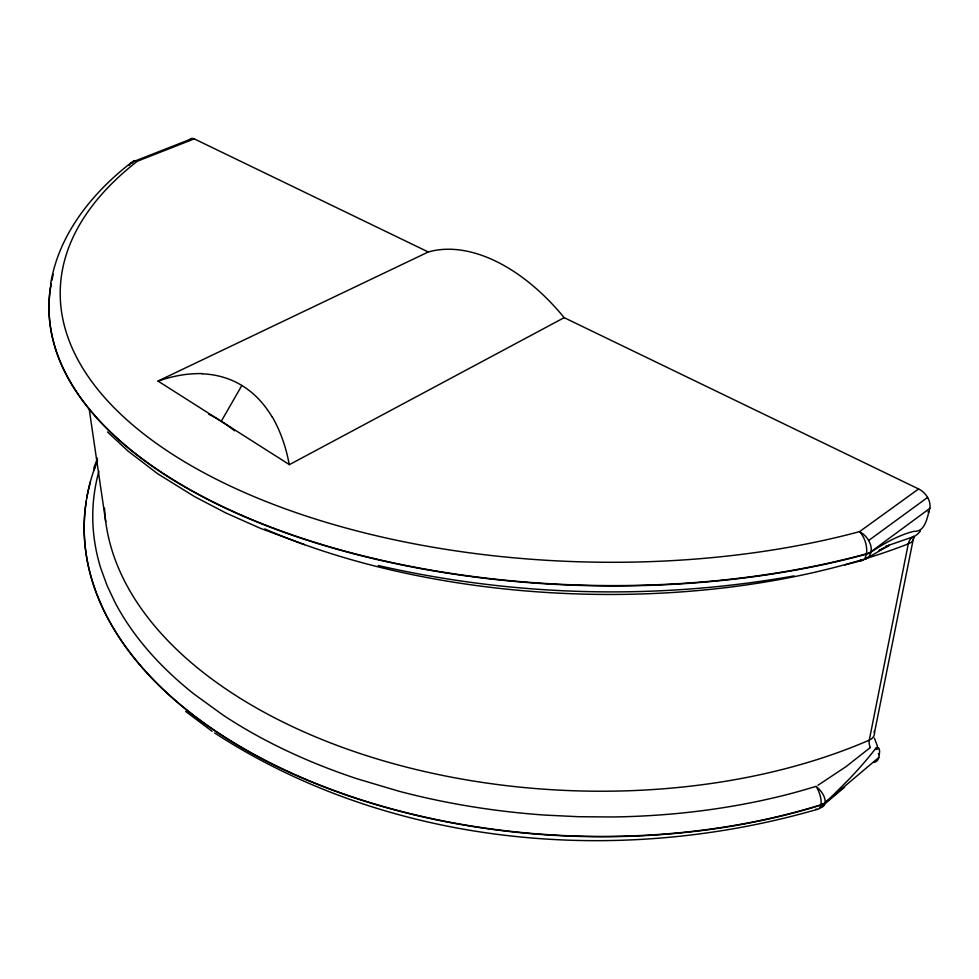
<?xml version="1.0" encoding="UTF-8"?>
<svg xmlns="http://www.w3.org/2000/svg" width="979" height="979" viewBox="0 0 979 979"><rect width="100%" height="100%" fill="white"/><g stroke="black" fill="none" stroke-linecap="round" stroke-linejoin="round"><path stroke-width="1.47" d="M98.903 471.242L98.524 472.637A482.855 284.534 2.8 0 0 100.666 567.942L106.968 585.271L114.873 602.146A482.818 284.51 2.8 0 0 194.062 694.087L222.869 714.964A482.818 284.51 2.8 0 0 356.894 778.721L398.624 791.142A482.818 284.51 2.8 0 0 545.217 815.103L578.577 816.719L612.328 816.976A482.855 284.534 2.8 0 0 798.925 791.399L816.045 786.406A14.893 6.547 69.4 0 1 820.916 804.799L820.855 805.105A14.893 6.547 69.4 0 1 815.886 809.144M874.467 732.794L913.737 536.859M873.806 762.482A14.722 9.203 46.5 0 0 878.787 757.489L879.35 754.711L878.359 753.561M860.565 559.829A16.508 12.189 51.5 0 0 870.992 552.07C884.306 543.455 898.306 535.207 913.811 531.328C925.4 532.246 927.272 517.047 929.817 508.382A16.068 11.772 47.7 0 0 918.596 488.962L564.173 317.661A174.543 105.818 60.8 0 0 428.276 251.982L194.246 138.871A11.381 5.874 68.3 0 0 189.131 140.45M50.663 283.751C58.801 234.262 92.173 192.985 130.843 162.955M93.849 467.913L97.533 458.196M221.254 421.288L241.85 385.469C229.943 378.175 216.09 374.333 202.176 373.819M870.319 747.564L845.832 766.777L817.918 785.28M878.787 757.489L825.04 802.902A15.113 8.995 47.7 0 1 820.182 807.81L844.657 787.116M929.817 508.382L871.065 551.679A16.912 9.717 9.4 0 1 866.439 553.808A540.445 265.945 1.7 0 1 302.022 538.23A540.445 265.945 1.7 0 1 51.079 283.665M868.654 540.481L927.602 497.43M918.596 488.962L859.513 531.658A528.978 257.22 1.6 0 1 213.251 477.679A528.978 257.22 1.6 0 1 137.354 161.205L194.246 138.871M865.742 558.911L889.116 545.352L879.093 550.431L887.366 546.306M564.173 317.661L289.417 464.633L157.986 381.051L428.276 251.982M885.75 546.306L912.391 537.092L911.633 537.765A20.241 15.199 32.3 0 0 908.279 543.883L869.291 740.124A18.76 12.543 33.6 0 0 870.307 747.564M132.936 161.816L189.706 139.556M817.245 809.364C618.3 866.941 390.242 847.104 214.609 732.941M844.84 564.944L862.67 560.233M794.067 575.909C656.664 600.323 514.318 596.7 378.298 565.532M927.921 511.846L929.108 511.833M304.518 544.667L260.194 528.232L225.904 512.984L194.637 496.671L157.533 473.64L127.784 450.866L107.543 431.996M241.85 385.469C254.418 393.093 264.587 404.254 272.052 416.846M185.594 711.378L212.088 731.289M877.49 746.255L874.418 738.154M89.322 409.92L105.732 521.831M820.916 804.799A15.089 10.243 13.5 0 0 825.089 802.596A284.191 111.422 -59.7 0 0 833.973 794.312L848.255 780.03A254.809 98.806 -59.5 0 0 859.978 767.352L864.592 762.09A140.254 52.022 -58.8 0 0 870.833 754.601L871.959 753.194A76.129 27.485 -58.5 0 0 876.425 747.369A18.785 6.547 -58.1 0 1 879.142 754.895M816.045 786.406A15.126 8.346 46.1 0 1 825.089 802.596L825.04 802.902A15.089 10.243 13.5 0 1 820.855 805.105A491.213 291.84 2.9 0 1 310.392 781.475A491.213 291.84 2.9 0 1 86.299 501.04M132.189 163.236A11.626 5.666 67.8 0 1 137.354 161.205A11.626 8.468 52.4 0 0 129.301 165.451M874.174 731.276A14.979 9.68 13.1 0 1 869.291 740.124A471.474 274.732 2.8 0 1 376.731 758.823A471.474 274.732 2.8 0 1 104.533 508.138M913.603 536.137A16.349 9.239 10 0 1 908.279 543.883A508.101 255.262 1.8 0 1 864.8 558.911M859.109 560.624A508.101 255.262 1.8 0 1 264.758 528.941M878.542 747.87A22.517 5.017 13.6 0 1 875.838 749.51M97.557 460.509A491.531 292.036 2.9 0 0 91.365 577.891A491.336 291.901 2.9 0 0 820.904 804.787M86.788 498.054A491.213 291.84 2.9 0 1 90.398 481.876M93.947 470.361A491.213 291.84 2.9 0 1 95.477 466.102M55.497 348.854A540.641 266.068 1.7 0 1 51.067 284.473M51.801 280.643A540.641 266.068 1.7 0 1 53.282 274.304M55.424 348.867A540.42 265.933 1.7 0 0 866.366 554.187A16.9 9.717 9.4 0 0 870.992 552.07L871.065 551.679A16.545 11.589 49.2 0 0 859.513 531.658A16.3 8.432 72.7 0 1 866.439 553.808L866.366 554.2A16.3 8.432 72.7 0 1 859.17 560.404M920.529 530.826A24.72 22.603 19.8 0 1 912.734 537.361M272.199 416.711A180.209 131.345 -67.4 0 1 289.258 464.707M157.986 381.223A181.996 133.915 -67.7 0 1 202.212 373.623M208.747 414.264A165.953 76.46 60.8 0 1 234.63 430.809"/></g></svg>
